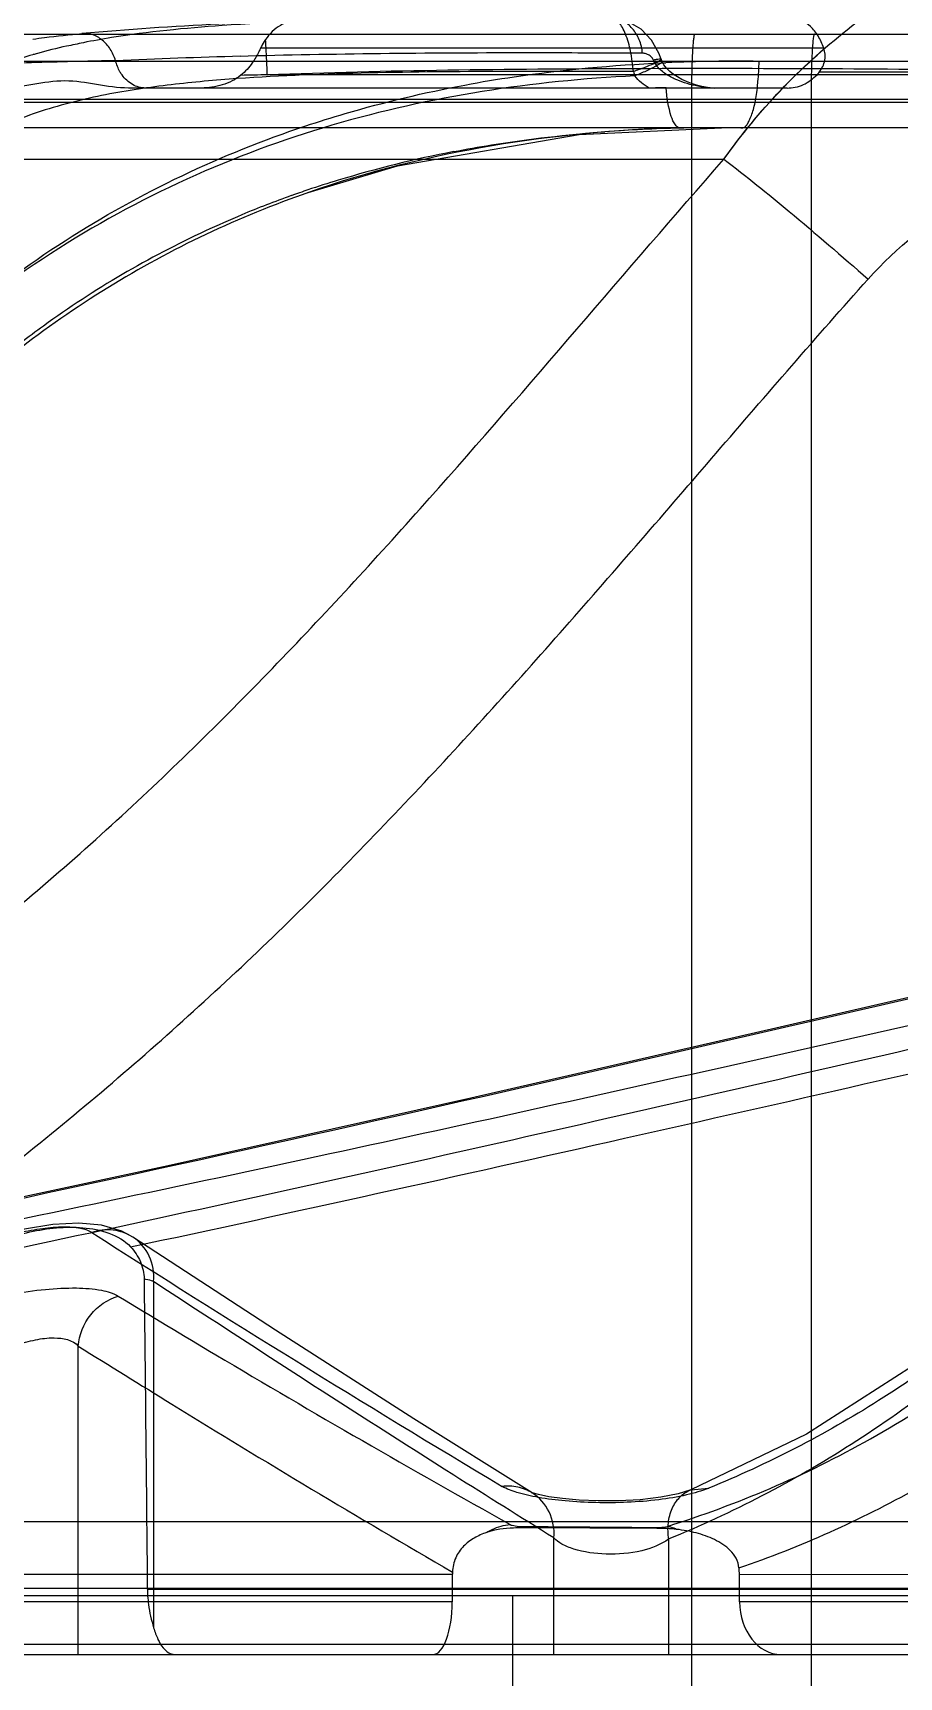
# Model space of a CAD drawing. Header units: millimetres. Extents: x 29875 to 31218, y -21313 to -20364.
# Drawn here: x 30589.16 to 30595.82, y -21040.86 to -21028.22 of the extents above; entities that cross this region are included whole.
import ezdxf

# ---------------------------------------------------------------- set-up
doc = ezdxf.new("R2010")
doc.units = ezdxf.units.MM
doc.header["$LTSCALE"] = 8
doc.layers.add('Cav-cor', color=30, linetype='Continuous')
doc.layers.add('WT', color=4, linetype='Continuous')

# ---------------------------------------------------------------- blocks, each defined once
blk = doc.blocks.new('20160903.150408')
at = {"layer": 'Cav-cor', "color": 241}
for p, q in [((-42.863, 43), (0, 43)), ((-36.941, 42.832), (-37.063, 42.829)), ((-36.906, 42.833), (-36.941, 42.832)), ((-32.583, 42.892), (-36.908, 42.892)), ((-36.881, 42.834), (-36.906, 42.833)), ((-36.867, 42.834), (-36.881, 42.834)), ((-33.849, 42.854), (-33.905, 42.954)), ((-33.831, 42.807), (-33.849, 42.854)), ((-24.268, 42.79), (-41.342, 42.79)), ((-33.825, 42.79), (-33.831, 42.807)), ((-33.823, 42.779), (-33.795, 42.78)), ((-32.617, 42.709), (-29.774, 42.712)), ((-32.865, 42.586), (-37.921, 42.586)), ((-29.774, 42.688), (-36.856, 42.688)), ((-42.363, 42.5), (0, 42.5)), ((-21.401, 42.474), (-39.598, 42.474)), ((-33.599, 42.5), (-33.599, 29)), ((-32.681, 42.5), (-32.681, 29)), ((-25.223, 42.28), (-40.636, 42.28)), ((-43.612, 42.038), (-33.35, 42.038)), ((-28.551, 36.378), (-32.917, 35.37)), ((-37.729, 33.415), (-37.729, 30.754)), ((-38.307, 30.55), (-38.307, 32.919)), ((-34.822, 31.791), (-34.822, 31.791)), ((-33.605, 31.815), (-33.465, 31.828)), ((-33.605, 31.815), (-33.605, 31.815)), ((-54.532, 31.57), (-24.066, 31.57)), ((-33.864, 31.518), (-34.893, 31.522)), ((-34.655, 30.55), (-34.655, 31.445)), ((-33.773, 30.55), (-33.773, 31.437)), ((-43.16, 31.166), (-35.434, 31.166)), ((-35.435, 30.954), (-35.434, 31.166)), ((-33.231, 31.166), (-25.598, 31.162)), ((-33.23, 30.954), (-33.231, 31.166)), ((-53.955, 31.06), (-23.556, 31.06)), ((-12.869, 31), (-51.216, 31)), ((-35.435, 30.954), (-43.159, 30.954)), ((-37.777, 31.051), (-34.968, 31.051)), ((-34.97, 30.087), (-34.97, 31)), ((-34.968, 31.051), (-30.486, 31.051)), ((-25.805, 30.958), (-33.23, 30.954)), ((-12.839, 30.625), (-39.16, 30.625)), ((-51.977, 30.55), (-26.141, 30.55))]:
    blk.add_line(p, q, dxfattribs=at)
for points in [[(-33.905, 42.954), (-33.985, 43.039), (-34.093, 43.099), (-34.211, 43.12)], [(-33.637, 42.635), (-33.672, 42.652), (-33.705, 42.671), (-33.736, 42.691), (-33.765, 42.714), (-33.791, 42.738), (-33.811, 42.764), (-33.825, 42.79)], [(-33.42, 42.586), (-33.434, 42.586), (-33.477, 42.59), (-33.519, 42.598), (-33.56, 42.608), (-33.599, 42.621), (-33.637, 42.635)], [(-36.541, 41.783), (-35.857, 41.988), (-34.461, 42.229), (-33.369, 42.28)], [(-32.917, 35.37), (-35.292, 34.824), (-37.617, 34.304), (-39.888, 33.818), (-42.099, 33.371), (-44.249, 32.969), (-46.34, 32.619), (-48.373, 32.326), (-50.351, 32.09), (-52.271, 31.907), (-54.121, 31.768), (-55.88, 31.664), (-57.497, 31.589), (-58.937, 31.536)], [(-37.889, 33.756), (-37.974, 33.802), (-38.128, 33.848), (-38.303, 33.863), (-38.502, 33.853), (-38.719, 33.817), (-38.94, 33.759), (-39.146, 33.685), (-39.325, 33.6), (-39.473, 33.505), (-39.496, 33.487)], [(-34.822, 31.791), (-35.73, 32.361), (-36.792, 33.041), (-37.888, 33.756)], [(-31.006, 33.474), (-31.767, 32.853), (-32.715, 32.242), (-33.605, 31.815)], [(-34.825, 31.794), (-34.83, 31.795), (-34.822, 31.791)], [(-33.605, 31.815), (-33.612, 31.812), (-33.7, 31.785), (-33.833, 31.758), (-33.992, 31.739), (-34.156, 31.729), (-34.315, 31.729), (-34.461, 31.735), (-34.589, 31.747), (-34.695, 31.762), (-34.774, 31.778), (-34.821, 31.792)]]:
    blk.add_lwpolyline(points, dxfattribs=at)
for centre, radius, start, end in [((-37.093, 36.974), 6.075, 99.0775, 101.1528), ((-46.078, 42.379), 9.227, 2.8175, 3.6015), ((-37.458, 38.634), 4.375, 105.4172, 105.8693), ((-37.369, 38.301), 4.72, 102.5764, 105.3859), ((-37.241, 37.735), 5.299, 101.1735, 102.5966), ((-35.516, -15.295), 58.145, 91.52484, 92.46938), ((-51.473, 42.102), 14.629, 2.2977, 2.8662), ((-33.484, 42.894), 0.589, 197.9833, 201.4238), ((-33.652, 42.899), 0.259, 202.0999, 206.1501), ((-33.746, 42.853), 0.154, 205.8718, 211.3169), ((-33.726, 42.865), 0.177, 211.3344, 216.7275), ((-33.27, 30.155), 12.636, 90.734, 92.3797), ((-33.26, 29.389), 13.403, 89.2305, 90.7347), ((-32.861, 42.899), 0.309, 316.9368, 322.1317), ((-35.405, -28.933), 71.635, 91.16022, 91.32248), ((-33.762, 34.57), 8.017, 90.2258, 91.1569), ((-24.605, 42.504), 8.994, 179.2529, 179.4709), ((-24.188, 42.5), 9.411, 179.4709, 180.0009), ((-33.418, 43.164), 0.578, 266.0199, 269.9447), ((-33.419, 30.786), 11.495, 91.3345, 94.221), ((-33.392, 29.681), 12.6, 89.2173, 91.3431), ((-33.779, 33.555), 8.699, 100.8995, 106.9287), ((-33.945, 34.127), 8.104, 106.9842, 108.706), ((-34.037, 34.393), 7.823, 109.6835, 112.6616), ((-34.001, 34.294), 7.928, 108.709, 109.685), ((-34.072, 34.478), 7.73, 112.6629, 114.9336), ((-34.156, 34.653), 7.536, 114.9163, 125.9041), ((-33.978, 34.401), 7.844, 125.8746, 127.462), ((29.922, 140.3), 126.432, 237.39569, 239.07535), ((-37.607, 31.512), 2.714, 0.2275, 0.4603), ((-36.42, 31.509), 2.556, 0.2211, 0.3736), ((-33.753, 31.162), 0.522, 0.387, 5.7168), ((-34.318, 31.162), 1.116, 178.9133, 179.8179), ((-36.876, 31.06), 0.9, 180.5907, 183.9043)]:
    blk.add_arc(centre, radius, start, end, dxfattribs=at)
for centre, ratio, start_param, end_param in [((-35.584, 30.958), 0.364959, 3.141593, 4.703662), ((-32.912, 30.958), 0.77932, 1.579523, 3.141593)]:
    blk.add_ellipse(centre, major_axis=(0, 0.408), ratio=ratio, start_param=start_param, end_param=end_param, dxfattribs=at)
for points, knots in [([(-37.229, 44.3), (-37.805, 44.3), (-38.672, 44.229), (-39.801, 43.991), (-40.632, 43.745), (-41.44, 43.436), (-42.221, 43.062), (-42.96, 42.609), (-43.407, 42.241), (-43.612, 42.038)], [0, 0, 0, 0, 0.249836, 0.374904, 0.500004, 0.625055, 0.75, 0.874953, 1, 1, 1, 1]), ([(-33.35, 42.038), (-33.086, 42.412), (-32.443, 43.081), (-31.259, 43.791), (-29.949, 44.21), (-29.038, 44.3), (-28.583, 44.3)], [0, 0, 0, 0, 0.251347, 0.50121, 0.750513, 1, 1, 1, 1]), ([(-36.875, 43.093), (-36.992, 43.088), (-37.461, 43.067), (-37.93, 43.035), (-38.28, 43.004)], [0, 0, 0, 0, 0.250808, 1, 1, 1, 1]), ([(-36.919, 43.083), (-37.014, 43.078), (-37.392, 43.055), (-37.77, 43.018), (-38.051, 42.973)], [0, 0, 0, 0, 0.249779, 1, 1, 1, 1]), ([(-36.625, 43.105), (-36.67, 43.104), (-36.768, 43.074), (-36.84, 43.002), (-36.869, 42.959)], [0, 0, 0, 0, 0.463596, 1, 1, 1, 1]), ([(-34.045, 42.712), (-34.049, 42.765), (-34.062, 42.862), (-34.093, 42.976), (-34.127, 43.049), (-34.157, 43.095), (-34.191, 43.12), (-34.213, 43.12)], [0, 0, 0, 0, 0.34051, 0.638174, 0.75961, 0.859548, 1, 1, 1, 1]), ([(-33.975, 42.853), (-33.978, 42.889), (-33.995, 42.957), (-34.047, 43.045), (-34.121, 43.105), (-34.182, 43.12), (-34.211, 43.12)], [0, 0, 0, 0, 0.276471, 0.536976, 0.776192, 1, 1, 1, 1]), ([(-32.583, 42.892), (-32.594, 42.925), (-32.621, 42.985), (-32.679, 43.059), (-32.749, 43.106), (-32.801, 43.117), (-32.825, 43.117)], [0, 0, 0, 0, 0.296814, 0.559168, 0.789427, 1, 1, 1, 1]), ([(-38.655, 42.962), (-38.626, 42.966), (-38.501, 42.983), (-38.375, 42.996), (-38.28, 43.004)], [0, 0, 0, 0, 0.238319, 1, 1, 1, 1]), ([(-38.021, 42.796), (-38.03, 42.827), (-38.057, 42.886), (-38.118, 42.957), (-38.196, 43.001), (-38.253, 43.007), (-38.28, 43.004)], [0, 0, 0, 0, 0.274613, 0.53311, 0.772849, 1, 1, 1, 1]), ([(-36.869, 42.959), (-36.873, 42.954), (-36.887, 42.933), (-36.899, 42.91), (-36.908, 42.892)], [0, 0, 0, 0, 0.241933, 1, 1, 1, 1]), ([(-33.573, 43), (-33.574, 43), (-33.576, 42.997), (-33.579, 42.989), (-33.583, 42.968), (-33.586, 42.936), (-33.59, 42.891), (-33.593, 42.835), (-33.596, 42.744), (-33.598, 42.672), (-33.598, 42.621)], [0, 0, 0, 0, 0.00725, 0.021866, 0.076373, 0.164409, 0.283754, 0.431336, 0.603017, 1, 1, 1, 1]), ([(-32.655, 43), (-32.656, 43), (-32.658, 42.996), (-32.66, 42.989), (-32.663, 42.977), (-32.666, 42.952), (-32.67, 42.91), (-32.673, 42.849), (-32.677, 42.774), (-32.679, 42.689), (-32.68, 42.596), (-32.681, 42.532), (-32.681, 42.5)], [0, 0, 0, 0, 0.007007, 0.022207, 0.046429, 0.079689, 0.172082, 0.296123, 0.447019, 0.619102, 0.806017, 1, 1, 1, 1]), ([(-36.908, 42.892), (-36.912, 42.883), (-36.93, 42.844), (-36.952, 42.806), (-36.971, 42.779)], [0, 0, 0, 0, 0.239189, 1, 1, 1, 1]), ([(-33.975, 42.853), (-34.216, 42.854), (-35.18, 42.858), (-36.144, 42.851), (-36.867, 42.834)], [0, 0, 0, 0, 0.25028, 1, 1, 1, 1]), ([(-33.892, 42.802), (-33.894, 42.806), (-33.902, 42.821), (-33.914, 42.832), (-33.924, 42.838)], [0, 0, 0, 0, 0.283557, 1, 1, 1, 1]), ([(-33.35, 42.038), (-33.294, 42.118), (-33.059, 42.428), (-32.786, 42.709), (-32.566, 42.899)], [0, 0, 0, 0, 0.250802, 1, 1, 1, 1]), ([(-32.617, 42.709), (-32.597, 42.735), (-32.567, 42.795), (-32.573, 42.862), (-32.583, 42.892)], [0, 0, 0, 0, 0.508587, 1, 1, 1, 1]), ([(-34.045, 42.712), (-34.382, 42.713), (-35.058, 42.715), (-36.072, 42.706), (-36.918, 42.676), (-37.594, 42.616), (-38.099, 42.542), (-38.596, 42.419), (-39.072, 42.224), (-39.512, 41.954), (-40.039, 41.508), (-40.596, 40.844), (-41.183, 39.989), (-41.745, 39.115), (-42.294, 38.232), (-42.837, 37.345), (-43.38, 36.458), (-43.93, 35.574), (-44.686, 34.408), (-45.298, 33.562), (-45.74, 33.025)], [0, 0, 0, 0, 0.061292, 0.122717, 0.184264, 0.215086, 0.245947, 0.276871, 0.307878, 0.339009, 0.370252, 0.432911, 0.495747, 0.558648, 0.621588, 0.684564, 0.747577, 0.810627, 0.873716, 1, 1, 1, 1]), ([(-38.021, 42.796), (-38.079, 42.795), (-38.346, 42.789), (-38.614, 42.782), (-38.823, 42.775)], [0, 0, 0, 0, 0.216354, 1, 1, 1, 1]), ([(-37.971, 42.686), (-37.977, 42.694), (-37.998, 42.728), (-38.013, 42.766), (-38.021, 42.796)], [0, 0, 0, 0, 0.243643, 1, 1, 1, 1]), ([(-36.856, 42.688), (-36.394, 42.707), (-35.471, 42.728), (-33.623, 42.742), (-32.237, 42.735), (-31.313, 42.726)], [0, 0, 0, 0, 0.249972, 0.499983, 1, 1, 1, 1]), ([(-35.338, 42.609), (-35.213, 42.633), (-34.711, 42.716), (-34.203, 42.762), (-33.823, 42.779)], [0, 0, 0, 0, 0.250511, 1, 1, 1, 1]), ([(-33.831, 42.807), (-33.831, 42.805), (-33.836, 42.799), (-33.846, 42.793), (-33.865, 42.783), (-33.902, 42.766), (-33.963, 42.741), (-34.016, 42.722), (-34.045, 42.712)], [0, 0, 0, 0, 0.024967, 0.080581, 0.168893, 0.287957, 0.606472, 1, 1, 1, 1]), ([(-33.825, 42.79), (-33.825, 42.788), (-33.829, 42.782), (-33.839, 42.774), (-33.857, 42.762), (-33.893, 42.742), (-33.953, 42.713), (-34.004, 42.691), (-34.033, 42.679)], [0, 0, 0, 0, 0.027034, 0.083366, 0.171862, 0.290806, 0.608306, 1, 1, 1, 1]), ([(-33.892, 42.802), (-33.884, 42.804), (-33.869, 42.807), (-33.85, 42.809), (-33.839, 42.81), (-33.832, 42.808), (-33.831, 42.807)], [0, 0, 0, 0, 0.410484, 0.717001, 0.91217, 1, 1, 1, 1]), ([(-33.885, 42.785), (-33.873, 42.788), (-33.855, 42.792), (-33.836, 42.795), (-33.829, 42.793)], [0, 0, 0, 0, 0.641478, 1, 1, 1, 1]), ([(-33.57, 42.604), (-33.625, 42.616), (-33.707, 42.642), (-33.807, 42.697), (-33.851, 42.736), (-33.868, 42.759)], [0, 0, 0, 0, 0.496828, 0.745443, 1, 1, 1, 1]), ([(-33.093, 42.585), (-33.092, 42.602), (-33.084, 42.67), (-33.08, 42.738), (-33.08, 42.79)], [0, 0, 0, 0, 0.241786, 1, 1, 1, 1]), ([(-34.033, 42.679), (-34.425, 42.66), (-35.211, 42.582), (-36.369, 42.325), (-37.487, 41.912), (-38.537, 41.336), (-39.496, 40.612), (-40.638, 39.479), (-41.576, 38.159), (-42.365, 36.754), (-42.903, 35.668), (-43.398, 34.561), (-43.856, 33.438), (-44.273, 32.297), (-44.763, 30.753), (-45.055, 29.572), (-45.211, 28.777)], [0, 0, 0, 0, 0.061197, 0.122633, 0.184298, 0.24623, 0.308426, 0.370873, 0.496111, 0.55894, 0.621843, 0.68479, 0.747781, 0.810808, 0.873865, 1, 1, 1, 1]), ([(-37.921, 42.586), (-38.085, 42.586), (-38.411, 42.694), (-38.737, 42.586), (-38.901, 42.586)], [0, 0, 0, 0, 0.50028, 1, 1, 1, 1]), ([(-37.792, 42.586), (-37.826, 42.586), (-37.897, 42.606), (-37.95, 42.657), (-37.971, 42.686)], [0, 0, 0, 0, 0.479364, 1, 1, 1, 1]), ([(-37.059, 42.684), (-37.1, 42.65), (-37.2, 42.602), (-37.307, 42.586), (-37.361, 42.586)], [0, 0, 0, 0, 0.499356, 1, 1, 1, 1]), ([(-36.561, 42.295), (-36.461, 42.328), (-36.059, 42.454), (-35.649, 42.551), (-35.338, 42.609)], [0, 0, 0, 0, 0.250403, 1, 1, 1, 1]), ([(-33.691, 42.28), (-33.704, 42.28), (-33.733, 42.312), (-33.773, 42.412), (-33.788, 42.513), (-33.794, 42.587)], [0, 0, 0, 0, 0.118105, 0.330608, 1, 1, 1, 1]), ([(-33.458, 42.587), (-33.468, 42.588), (-33.505, 42.591), (-33.542, 42.598), (-33.57, 42.604)], [0, 0, 0, 0, 0.253106, 1, 1, 1, 1]), ([(-33.219, 42.28), (-33.21, 42.28), (-33.192, 42.282), (-33.172, 42.303), (-33.158, 42.33), (-33.142, 42.366), (-33.126, 42.41), (-33.112, 42.463), (-33.102, 42.522), (-33.096, 42.563), (-33.093, 42.585)], [0, 0, 0, 0, 0.080081, 0.148003, 0.234246, 0.346923, 0.482819, 0.638575, 0.811795, 1, 1, 1, 1]), ([(-32.865, 42.586), (-32.823, 42.586), (-32.735, 42.603), (-32.665, 42.657), (-32.635, 42.688)], [0, 0, 0, 0, 0.497548, 1, 1, 1, 1]), ([(-32.243, 41.117), (-31.803, 41.611), (-30.881, 42.123), (-29.588, 42.425), (-28.917, 42.474), (-28.583, 42.474)], [0, 0, 0, 0, 0.497415, 0.74867, 1, 1, 1, 1]), ([(-44.914, 28.725), (-44.789, 29.411), (-44.487, 30.774), (-43.888, 32.78), (-43.282, 34.414), (-42.74, 35.697), (-42.154, 36.958), (-41.318, 38.481), (-40.26, 39.866), (-39.254, 40.816), (-38.422, 41.43), (-37.521, 41.931), (-36.885, 42.187), (-36.561, 42.295)], [0, 0, 0, 0, 0.125762, 0.25146, 0.377059, 0.439815, 0.502534, 0.627734, 0.752483, 0.81468, 0.876685, 0.938455, 1, 1, 1, 1]), ([(-33.691, 42.28), (-34.173, 42.266), (-35.138, 42.178), (-36.081, 41.943), (-36.539, 41.784)], [0, 0, 0, 0, 0.49889, 1, 1, 1, 1]), ([(-35.424, 42.097), (-35.328, 42.116), (-34.944, 42.184), (-34.557, 42.228), (-34.265, 42.25)], [0, 0, 0, 0, 0.250386, 1, 1, 1, 1]), ([(-43.559, 32.849), (-43.078, 33.165), (-42.119, 33.802), (-40.7, 34.787), (-39.548, 35.651), (-38.657, 36.382), (-37.794, 37.144), (-36.769, 38.155), (-35.216, 39.852), (-34.108, 41.174), (-33.35, 42.038)], [0, 0, 0, 0, 0.125041, 0.250107, 0.375208, 0.437765, 0.500302, 0.625345, 0.750303, 1, 1, 1, 1]), ([(-33.35, 42.038), (-33.179, 41.909), (-32.807, 41.607), (-32.443, 41.293), (-32.243, 41.117)], [0, 0, 0, 0, 0.446067, 1, 1, 1, 1]), ([(-36.539, 41.784), (-36.807, 41.69), (-37.336, 41.474), (-38.09, 41.064), (-38.797, 40.571), (-39.232, 40.194), (-39.441, 39.996)], [0, 0, 0, 0, 0.248497, 0.498029, 0.748539, 1, 1, 1, 1]), ([(-42.651, 31.568), (-42.159, 31.896), (-41.177, 32.557), (-39.731, 33.586), (-38.331, 34.679), (-37.001, 35.855), (-35.754, 37.119), (-34.566, 38.436), (-33.409, 39.781), (-32.637, 40.676), (-32.243, 41.117)], [0, 0, 0, 0, 0.125064, 0.250122, 0.375164, 0.500171, 0.625157, 0.750113, 0.875061, 1, 1, 1, 1]), ([(-43.27, 33.144), (-42.026, 33.375), (-37.197, 34.343), (-32.406, 35.486), (-28.838, 36.301)], [0, 0, 0, 0, 0.256917, 1, 1, 1, 1]), ([(-68.388, 30.787), (-68.379, 30.796), (-68.351, 30.809), (-68.296, 30.827), (-68.218, 30.844), (-68.117, 30.862), (-67.993, 30.88), (-67.782, 30.905), (-67.462, 30.936), (-67.007, 30.969), (-66.461, 31), (-65.82, 31.03), (-65.083, 31.059), (-64.239, 31.086), (-63.276, 31.112), (-62.184, 31.137), (-60.958, 31.161), (-59.6, 31.191), (-58.117, 31.234), (-56.523, 31.295), (-54.27, 31.406), (-51.396, 31.607), (-47.94, 32.001), (-44.499, 32.541), (-41.081, 33.186), (-37.699, 33.893), (-34.374, 34.637), (-31.131, 35.384), (-28.996, 35.876), (-27.946, 36.115)], [0, 0, 0, 0, 0.000873, 0.002276, 0.004229, 0.006735, 0.009793, 0.013403, 0.022287, 0.033403, 0.046779, 0.062436, 0.080397, 0.100905, 0.124342, 0.151005, 0.180998, 0.214234, 0.25059, 0.289806, 0.331161, 0.415947, 0.501013, 0.586089, 0.671249, 0.755946, 0.839441, 0.921004, 1, 1, 1, 1]), ([(-43.318, 33.013), (-41.029, 33.42), (-36.556, 34.334), (-32.105, 35.344), (-29.92, 35.838)], [0, 0, 0, 0, 0.509206, 1, 1, 1, 1]), ([(-37.905, 33.681), (-36.639, 33.951), (-34.147, 34.504), (-31.658, 35.073), (-30.431, 35.354)], [0, 0, 0, 0, 0.506911, 1, 1, 1, 1]), ([(-39.378, 33.372), (-39.355, 33.438), (-39.259, 33.55), (-39.081, 33.663), (-38.885, 33.744), (-38.682, 33.8), (-38.476, 33.832), (-38.21, 33.837), (-37.995, 33.778), (-37.905, 33.681)], [0, 0, 0, 0, 0.127171, 0.254821, 0.383107, 0.511232, 0.637389, 0.760226, 1, 1, 1, 1]), ([(-38.204, 33.792), (-38.23, 33.809), (-38.303, 33.829), (-38.43, 33.836), (-38.587, 33.823), (-38.814, 33.781), (-39.031, 33.714), (-39.216, 33.627), (-39.291, 33.58), (-39.32, 33.555)], [0, 0, 0, 0, 0.077881, 0.188281, 0.325399, 0.477749, 0.776609, 0.901709, 1, 1, 1, 1]), ([(-37.889, 33.756), (-37.933, 33.785), (-38.04, 33.823), (-38.152, 33.81), (-38.204, 33.792)], [0, 0, 0, 0, 0.492633, 1, 1, 1, 1]), ([(-37.729, 33.415), (-37.723, 33.481), (-37.745, 33.616), (-37.835, 33.721), (-37.888, 33.756)], [0, 0, 0, 0, 0.50963, 1, 1, 1, 1]), ([(-37.905, 33.681), (-37.874, 33.648), (-37.823, 33.571), (-37.802, 33.48), (-37.802, 33.435)], [0, 0, 0, 0, 0.499219, 1, 1, 1, 1]), ([(-39.676, 33.021), (-39.63, 33.053), (-39.516, 33.113), (-39.318, 33.191), (-39.082, 33.262), (-38.825, 33.32), (-38.569, 33.358), (-38.336, 33.37), (-38.147, 33.357), (-38.039, 33.326), (-38, 33.303)], [0, 0, 0, 0, 0.096076, 0.220795, 0.36599, 0.521117, 0.673821, 0.811121, 0.921864, 1, 1, 1, 1]), ([(-37.729, 33.415), (-37.734, 33.417), (-37.758, 33.425), (-37.782, 33.431), (-37.802, 33.435)], [0, 0, 0, 0, 0.220037, 1, 1, 1, 1]), ([(-34.655, 31.445), (-34.912, 31.605), (-35.943, 32.252), (-36.964, 32.913), (-37.729, 33.415)], [0, 0, 0, 0, 0.248709, 1, 1, 1, 1]), ([(-30.928, 33.432), (-31.314, 33.09), (-32.115, 32.477), (-33.013, 32.013), (-33.465, 31.828)], [0, 0, 0, 0, 0.513499, 1, 1, 1, 1]), ([(-38.307, 32.919), (-38.3, 33.005), (-38.233, 33.175), (-38.082, 33.279), (-38, 33.303)], [0, 0, 0, 0, 0.502979, 1, 1, 1, 1]), ([(-38, 33.303), (-37.751, 33.152), (-36.756, 32.553), (-35.75, 31.972), (-34.99, 31.548)], [0, 0, 0, 0, 0.250598, 1, 1, 1, 1]), ([(-33.784, 31.534), (-33.517, 31.618), (-32.983, 31.814), (-32.208, 32.198), (-31.457, 32.677), (-30.984, 33.051), (-30.753, 33.252)], [0, 0, 0, 0, 0.239627, 0.485012, 0.738009, 1, 1, 1, 1]), ([(-31.044, 33.18), (-31.46, 32.807), (-32.319, 32.139), (-33.287, 31.635), (-33.773, 31.437)], [0, 0, 0, 0, 0.514987, 1, 1, 1, 1]), ([(-39.243, 32.632), (-39.22, 32.66), (-39.162, 32.717), (-39.057, 32.794), (-38.93, 32.866), (-38.788, 32.928), (-38.64, 32.97), (-38.479, 32.991), (-38.35, 32.968), (-38.307, 32.919)], [0, 0, 0, 0, 0.105757, 0.231694, 0.373315, 0.524228, 0.674807, 0.811439, 1, 1, 1, 1]), ([(-38.307, 32.919), (-38.068, 32.77), (-37.118, 32.179), (-36.159, 31.603), (-35.434, 31.183)], [0, 0, 0, 0, 0.251564, 1, 1, 1, 1]), ([(-33.234, 31.214), (-32.762, 31.377), (-31.818, 31.799), (-30.969, 32.387), (-30.559, 32.72)], [0, 0, 0, 0, 0.486171, 1, 1, 1, 1]), ([(-34.822, 31.791), (-34.856, 31.812), (-34.932, 31.842), (-35.013, 31.846), (-35.053, 31.841)], [0, 0, 0, 0, 0.496295, 1, 1, 1, 1]), ([(-33.465, 31.828), (-33.521, 31.806), (-33.648, 31.769), (-33.938, 31.721), (-34.251, 31.71), (-34.559, 31.726), (-34.762, 31.751), (-34.925, 31.787), (-35.017, 31.82), (-35.053, 31.841)], [0, 0, 0, 0, 0.111233, 0.245229, 0.545179, 0.690234, 0.818974, 0.923862, 1, 1, 1, 1]), ([(-34.655, 31.445), (-34.65, 31.512), (-34.673, 31.651), (-34.767, 31.757), (-34.822, 31.791)], [0, 0, 0, 0, 0.509718, 1, 1, 1, 1]), ([(-33.773, 31.437), (-33.78, 31.477), (-33.782, 31.558), (-33.754, 31.671), (-33.694, 31.762), (-33.636, 31.802), (-33.605, 31.815)], [0, 0, 0, 0, 0.278115, 0.537617, 0.775706, 1, 1, 1, 1]), ([(-35.172, 31.487), (-35.205, 31.476), (-35.269, 31.447), (-35.353, 31.384), (-35.417, 31.294), (-35.433, 31.221), (-35.434, 31.183)], [0, 0, 0, 0, 0.243577, 0.486136, 0.736243, 1, 1, 1, 1]), ([(-35.172, 31.487), (-35.158, 31.496), (-35.102, 31.527), (-35.038, 31.545), (-34.99, 31.548)], [0, 0, 0, 0, 0.254397, 1, 1, 1, 1]), ([(-34.893, 31.522), (-34.917, 31.522), (-35.011, 31.521), (-35.106, 31.51), (-35.172, 31.487)], [0, 0, 0, 0, 0.2572, 1, 1, 1, 1]), ([(-34.99, 31.548), (-34.985, 31.545), (-34.973, 31.541), (-34.94, 31.535), (-34.913, 31.533), (-34.893, 31.533)], [0, 0, 0, 0, 0.164653, 0.398574, 1, 1, 1, 1]), ([(-33.864, 31.525), (-33.856, 31.525), (-33.83, 31.526), (-33.803, 31.528), (-33.784, 31.534)], [0, 0, 0, 0, 0.284082, 1, 1, 1, 1]), ([(-33.713, 31.511), (-33.719, 31.514), (-33.742, 31.524), (-33.766, 31.531), (-33.784, 31.534)], [0, 0, 0, 0, 0.255303, 1, 1, 1, 1]), ([(-33.234, 31.214), (-33.236, 31.24), (-33.252, 31.29), (-33.299, 31.351), (-33.357, 31.397), (-33.444, 31.446), (-33.563, 31.487), (-33.662, 31.505), (-33.713, 31.511)], [0, 0, 0, 0, 0.128659, 0.253473, 0.376339, 0.4989, 0.746086, 1, 1, 1, 1]), ([(-33.773, 31.437), (-33.834, 31.392), (-33.995, 31.331), (-34.247, 31.311), (-34.456, 31.339), (-34.589, 31.391), (-34.638, 31.426), (-34.655, 31.445)], [0, 0, 0, 0, 0.244582, 0.540028, 0.811671, 0.917558, 1, 1, 1, 1]), ([(-37.775, 30.999), (-37.773, 30.977), (-37.765, 30.894), (-37.746, 30.813), (-37.729, 30.754)], [0, 0, 0, 0, 0.269801, 1, 1, 1, 1]), ([(-37.729, 30.754), (-37.72, 30.724), (-37.7, 30.67), (-37.662, 30.604), (-37.618, 30.561), (-37.583, 30.55), (-37.567, 30.55)], [0, 0, 0, 0, 0.344646, 0.618949, 0.829821, 1, 1, 1, 1])]:
    blk.add_open_spline(points, degree=3, knots=knots, dxfattribs=at)
for points in [[(-38.655, 42.842), (-38.78, 42.806), (-38.904, 42.765), (-39.025, 42.717)], [(-33.948, 42.849), (-33.957, 42.852), (-33.966, 42.853), (-33.975, 42.853)], [(-33.924, 42.838), (-33.931, 42.843), (-33.94, 42.847), (-33.948, 42.849)], [(-36.971, 42.779), (-36.996, 42.744), (-37.025, 42.711), (-37.059, 42.684)], [(-33.829, 42.793), (-33.828, 42.793), (-33.826, 42.792), (-33.825, 42.79)], [(-33.924, 42.586), (-33.965, 42.609), (-34.006, 42.639), (-34.033, 42.679)], [(-37.802, 33.435), (-37.793, 32.64), (-37.785, 31.846), (-37.777, 31.051)], [(-34.893, 31.533), (-34.55, 31.531), (-34.207, 31.528), (-33.864, 31.525)], [(-33.713, 31.511), (-33.763, 31.517), (-33.814, 31.518), (-33.864, 31.518)]]:
    blk.add_open_spline(points, degree=3, dxfattribs=at)

msp = doc.modelspace()

# ---------------------------------------------------------------- block references
at = {"layer": 'WT'}
msp.add_blockref('20160903.150408', (30627.82, -21071.233), dxfattribs=at)

doc.saveas('drawing.dxf')
